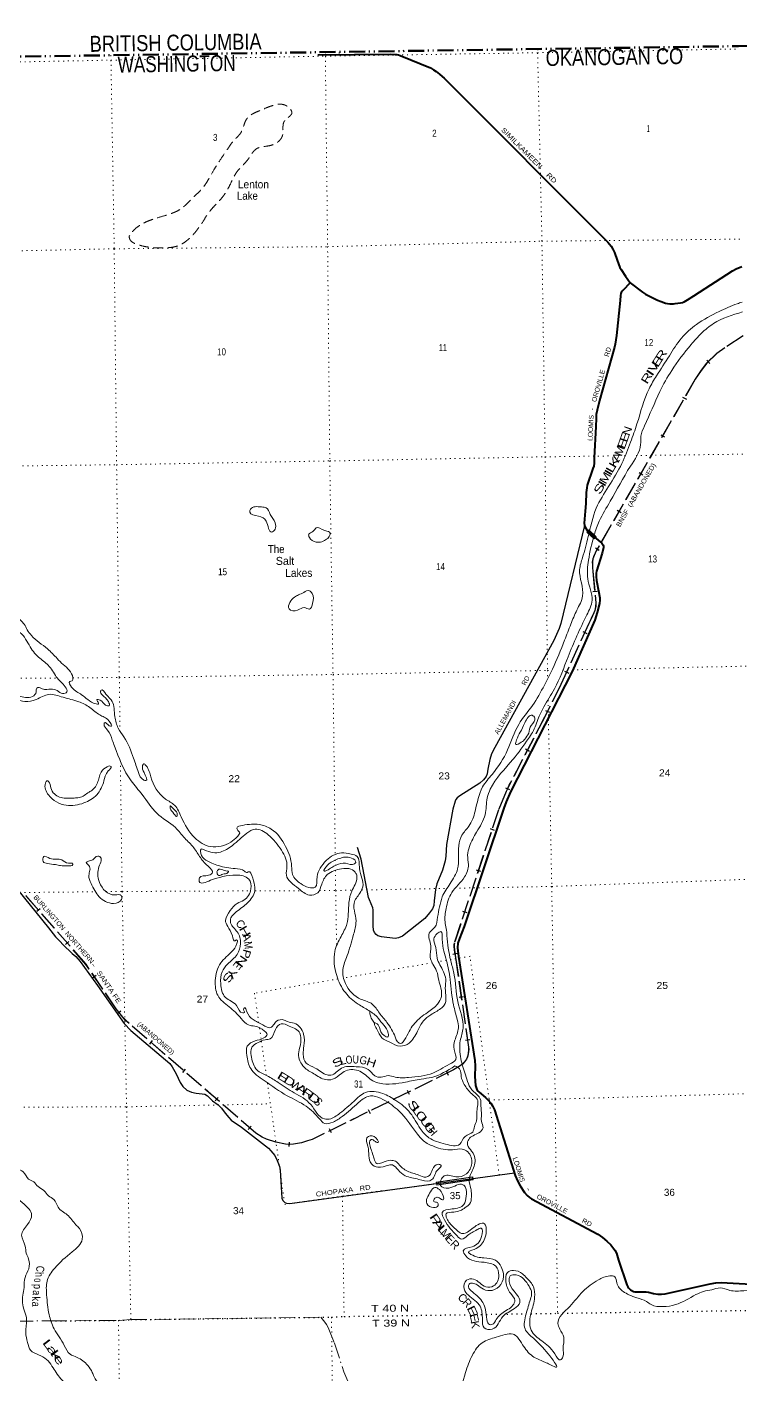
# Model space of a CAD drawing. Header units: feet. Extents: x 242557 to 489137, y 368785 to 557307.
# Drawn here: x 315734 to 333545, y 521022 to 554677 of the extents above; entities that cross this region are included whole.
import ezdxf
from ezdxf.enums import TextEntityAlignment as Align

# ---------------------------------------------------------------- set-up
doc = ezdxf.new("R2010")
doc.units = ezdxf.units.FT
doc.header["$LTSCALE"] = 80
for name, pattern in [('DASH_DOUBLE_DOT', [9.2, 5, -1.2, 0.3, -1.2, 0.3, -1.2]), ('DOT_DASHED', [7.7, 5, -1.2, 0.3, -1.2]), ('DOTTED', [1.5, 0.3, -1.2]), ('LONG_DASHED', [7.5, 6, -1.5]), ('MEDIUM_DASHED', [4.5, 3, -1.5])]:
    doc.linetypes.add(name, pattern=pattern)
for name, color, linetype, lineweight in [('10', 7, 'DASH_DOUBLE_DOT', 60), ('26', 7, 'Continuous', 40), ('27', 7, 'Continuous', 25), ('29', 7, 'Continuous', 25), ('30', 7, 'Continuous', 35), ('31', 7, 'Continuous', 13), ('34', 7, 'Continuous', 25), ('39', 7, 'Continuous', 13), ('41', 7, 'Continuous', 13), ('44', 7, 'DOT_DASHED', 13), ('6', 7, 'DOTTED', 25), ('61', 7, 'Continuous', 13), ('63', 7, 'Continuous', 25), ('7', 7, 'DOTTED', 13)]:
    doc.layers.add(name, color=color, linetype=linetype, lineweight=lineweight)
doc.layers.add('12', color=7, linetype='Continuous')

msp = doc.modelspace()

# ---------------------------------------------------------------- linework, layer by layer
at = {"layer": '10', "lineweight": 70}
for p, q in [((333505.81, 554197.9), (363828.11, 554677.3)), ((303174.91, 553756.23), (333505.81, 554197.9))]:
    msp.add_line(p, q, dxfattribs=at)
at = {"layer": '26'}
for points in [[(323003.39, 553977.43), (324823.54, 553994.22), (324929.44, 553988.98), (324975.57, 553984.79), (325016.46, 553977.43), (325059.45, 553963.8), (325809.65, 553652.48), (325886.71, 553608.16), (325958.15, 553561.39), (326041.88, 553499.05), (326109.03, 553439.99), (326155.12, 553398.33), (330243.43, 549297.87), (330322.81, 549198.72), (330370.73, 549121.59), (330406.69, 549039.26), (330472.87, 548851.98), (330545.09, 548669.97), (330574.64, 548614.72), (330681.62, 548448.29), (330798.7, 548281.99)], [(330798.7, 548281.99), (331106.39, 548049.39), (331185.71, 548001.68), (331267.49, 547959.72), (331481.38, 547852.71), (331572.6, 547813.9), (331687.17, 547777.83), (331736.16, 547767.74), (331794.88, 547761.44), (331880.85, 547761.44), (331927.63, 547764.74), (332054.9, 547782.43), (332109.42, 547795.02), (332151.23, 547812.08), (332233.14, 547855.86), (332387.8, 547956.63), (333355.73, 548585.66), (333448.33, 548633.26), (333591.68, 548692.31)], [(330798.7, 548281.99), (330617.17, 548093.66), (330579.69, 548041.55), (330567.11, 548014.27), (330556.04, 547969.55), (330549.49, 547840.08), (330456.85, 546967.53), (330428.71, 546755.33), (330411.82, 546677.84), (330037.9, 545342.75), (329978.11, 545105.44), (329954.8, 544992.81), (329948.35, 544890.76), (329946.59, 544698.67), (329901.42, 543909.62), (329899.24, 543778.98), (329890.85, 543705.54), (329871.98, 543644.7), (329725.76, 543226.04), (329714.71, 543164.2), (329705.66, 543047.87), (329694.83, 542768.74), (329678.91, 542578.49), (329650.18, 542276.88), (329657.05, 542223.15), (329675.56, 542180.16), (329722.06, 542114.04), (329780.14, 542046.05), (329820.62, 542007.03), (330090.23, 541781.13), (330112.09, 541757.34), (330124.67, 541730.06), (330130.97, 541706.98), (330131.88, 541674.51), (330101.28, 541530.58), (329962.17, 541082.76), (329951.75, 541027.27), (329947.49, 540946.37), (329959.97, 540845.42), (330018.05, 540544.93), (330035.56, 540455.39), (330039.76, 540411.32), (330039.76, 540352.57), (330031.34, 540276.21), (329973.5, 540044.99), (329915.18, 539854.2), (329352.79, 538575.33), (327815.3, 535569.53), (327701.16, 535317.37), (327646.45, 535163.02), (326651.65, 532202.59), (326534.05, 531901.87), (326498.02, 531787.57), (326490.39, 531666.79), (326511.06, 531456.79), (326919.5, 528852.13), (326927.14, 528724.7), (326922.23, 528457.77), (326941.11, 528227.53), (326954.11, 528179.65), (326974.02, 528134.54), (327002.34, 528093.62), (327025.82, 528066.88), (327184.91, 527933.46), (327253.97, 527867.01), (327318.98, 527789.38), (327360.91, 527722.24), (327410.71, 527625.01), (327931.01, 525981.94), (327986.86, 525851.66), (328055.2, 525726.77), (328165.1, 525560.01), (328228.01, 525484.47), (328288.9, 525432.57), (328337.05, 525402.64), (329992.01, 524518.33), (330113.17, 524435.36), (330218.27, 524341.29), (330318.67, 524246.51), (330414.76, 524119.4), (330461.27, 524040.89), (330512.66, 523867.94), (330715.85, 523251.89), (330739.12, 523204.74), (330759.03, 523176.41), (330781.06, 523150.19), (330812.23, 523127.78), (330880.66, 523088.29), (330913.16, 523078.85), (330948.16, 523074.93), (331198.53, 523078.14), (331257.06, 523068.36), (331382.77, 523038.04), (331492.97, 523016.95), (331538.06, 523013.8), (331582.09, 523015.9), (331671.67, 523027.59), (332801.64, 523274.57), (332944.07, 523298.12), (333075.9, 523306.39), (333976.52, 523259.98)]]:
    msp.add_lwpolyline(points, dxfattribs=at)
at = {"layer": '29'}
for points in [[(329657.75, 542221.52), (329065.27, 539769.52), (329025.75, 539647.82), (328892.99, 539348.3), (327420.8, 536678.72), (327338.32, 536517.32), (327298.2, 536373.28), (327247.84, 536131.68), (327228.38, 536017.69), (327205.47, 535953.51), (327141.34, 535866.42), (327046.73, 535786.59), (326550.04, 535469.38), (326481.71, 535421.79), (326449.76, 535376.78), (326431.32, 535334.7), (326373.11, 535134.78), (326211.3, 534256.01), (326199.87, 533960.36), (326183.96, 533847.26), (326116.13, 533608.96), (325973.25, 533269.7), (325938.53, 533126.62), (325908.81, 532840.81), (325895.37, 532728.81), (325864.08, 532645.84), (325790.02, 532540.88), (325674.13, 532406.16), (325113.92, 531958.46), (325015.86, 531917.48), (324928.33, 531905.03), (324588.15, 531944.37), (324498.23, 531972.49), (324457, 531999.99), (324411.17, 532052.98), (324388.29, 532114.58), (324379.27, 532222.49), (324383.71, 532623.39), (324369.06, 532671.62), (324288.38, 532866.7), (324264.61, 532925.92), (324084.79, 533887.64), (323991.09, 534177.64)], [(315497.29, 533129.34), (316270.74, 532167.69), (316444.72, 531945.7), (316559.7, 531828.07), (316632.59, 531752.25), (316864.97, 531530.53), (316958.58, 531450.25), (317065.57, 531329.84), (317495.58, 530731.25), (318163.74, 529782.15), (318325.15, 529606.52), (319299.02, 528777.57), (319361.05, 528699.46), (319459.78, 528520.84), (319564.96, 528301.85), (319628.84, 528204.59), (319726.47, 528116.1), (319844.14, 528062.5), (319957.77, 528038.68), (320111.62, 528024.83), (320173.96, 528012.08), (320247.65, 527970.24), (320370.11, 527850.68), (320508.35, 527750.8), (320595.39, 527668.29), (320686.46, 527543.84), (320774.04, 527432.23), (320837.78, 527366.02), (321090.22, 527189.75), (321763.49, 526662.15), (321827.92, 526595.88), (321923.82, 526478.8), (321985.88, 526355.44), (322038.34, 526210.65), (322058.9, 526113.69), (322074.37, 525835.77)], [(322074.37, 525835.77), (322097.89, 525413.07), (322122.49, 525359.79), (322175.52, 525312.02), (322216.99, 525293.89), (322298.25, 525283.65), (327910.92, 526045.39)]]:
    msp.add_lwpolyline(points, dxfattribs=at)
at = {"layer": '31'}
for p, q in [((325957.71, 525814.58), (326868.99, 525946.51)), ((326457.45, 525849.03), (326457.39, 525849.42)), ((326868.99, 525946.51), (326879.74, 525872.28))]:
    msp.add_line(p, q, dxfattribs=at)
msp.add_lwpolyline([(326879.74, 525872.28), (325968.44, 525740.36), (325957.71, 525814.58)], dxfattribs=at)
msp.add_lwpolyline([(325966.76, 525807.81), (326862.22, 525937.44), (326870.67, 525879.04), (325975.21, 525749.42)], close=True, dxfattribs=at)
at = {"layer": '34', "linetype": 'LONG_DASHED', "lineweight": 13}
msp.add_lwpolyline([(333617.87, 546961.76), (333159.83, 546663.22), (332960.84, 546518.31), (332711.21, 546277.49), (332573.01, 546099.1), (332423.67, 545875.92), (329949.98, 541586.99), (329893.91, 541469.99), (329864.93, 541387.49), (329853.79, 541309.44), (329856.5, 541237.88), (329859.83, 541174.32), (329865.62, 541076.29), (329942.42, 540291), (329937.36, 540200.1), (329915.1, 540096.47), (329830.38, 539910.22), (329767.97, 539776.43), (329065.87, 538244.54), (328664.67, 537441.8), (327772.65, 535730.37), (327699.57, 535579.9), (327511.64, 535121.44), (326406.18, 531797.09), (326400.14, 531749.06), (326400.14, 531715.61), (326406.83, 531613.04), (326436.43, 531431.79), (326762.33, 529190.33), (326765.62, 529137.16), (326753.41, 529025.32), (326731.13, 528942.82), (326707.72, 528892.64), (326685.43, 528854.74), (326663.14, 528821.29), (326607.42, 528767.77), (326555.03, 528724.3), (326387.98, 528621.92), (322857.75, 526889.27), (322741.42, 526849.01), (322594.31, 526804.42), (322395.25, 526769.52), (322300.1, 526764.28), (322193.12, 526773.2), (321950.07, 526821.98), (321716.13, 526898.07), (321609.15, 526947.13), (321453.46, 527046.31), (318286.72, 529784.46), (318201.19, 529861.5), (318129.87, 529937.32), (317965.36, 530145.33), (317209.4, 531259.33), (315641.07, 533051.69)], dxfattribs=at)
at = {"layer": '39'}
for points in [[(315334.51, 553933.2), (315291.67, 553609), (315276.56, 553001.45), (315259.38, 552800.9), (315200.92, 552367.27), (315151.83, 552079.49), (315080.21, 551846.27), (315041.46, 551513.99), (315063.99, 551457.4), (315112.14, 551532.56), (315148.03, 551633.99), (315170.37, 551615.88), (315181.78, 551360.79), (315234.29, 550976.32), (315258.52, 550190.77), (315340.02, 550071.7), (315324.97, 549848.89), (315295.34, 549711.04), (315242.65, 549336.17), (314997.87, 548954.27), (314860.79, 548868.54), (314612.79, 548721.51), (314204.64, 548650.64), (313944.73, 548857.91), (313465.34, 549274.69), (313201.7, 549421.2), (313098.49, 549434.86), (312940.27, 549529.25), (312812.65, 549571.14), (312496.44, 549713.33), (311998.82, 549739.21), (311780.98, 549626.76), (311544.79, 549147.7), (311576.02, 548971.69), (311612.33, 548593.21), (311620.26, 548226.73), (311558.5, 548044.18), (311513.07, 547831.34), (311413.79, 547470.41), (311443.01, 547292.36), (311872.65, 547114.28), (312101.05, 547137.69), (312571.55, 547275.7), (312840.37, 547305.38), (313129.56, 547304.8), (313285.17, 547325.82), (313428.71, 547334.63), (313694.59, 547147.63), (314052.61, 546736.33), (314215.88, 546445.55), (314340.66, 546166.73), (314367.89, 545982.6), (314472.61, 545671.28), (314537.76, 545584.53), (314524.43, 545422.47), (314519.21, 545256.4), (314573.9, 544843.59), (314275.94, 544578.87), (313956.25, 544214.82), (313840.23, 543963.15), (313843.48, 543722.2), (313853.87, 543270.7), (313838.68, 543076.23), (313866.35, 542807.05), (313763.98, 542654.67), (313598.57, 542572.86), (313558.63, 542473.44), (313526.15, 542100.69), (313451.26, 541715.58), (313425.68, 541575.73), (313453.2, 541334.9), (313534.48, 540861.48), (313781.46, 540415.2), (313944.12, 540241.86), (314426.05, 540120.74), (314656.76, 540089.48), (314705.22, 540103.9), (314676.66, 540152.36), (314508.63, 540187.97), (314496.27, 540232.46), (314611.52, 540235.05), (314763.15, 540243.91), (314718.32, 540310.51), (314488.95, 540477.43), (314502.7, 540556.48), (314591.68, 540556.92), (314821.32, 540337.34), (315123.59, 540152.55), (315460.38, 539939.58), (315663.53, 539758.35), (315741.11, 539614.97)], [(326101.05, 532941.68), (326303.59, 533278.83), (326491.81, 533646.27), (326512.63, 533927.84), (326598.77, 534485.12), (326771.54, 534710.75), (326929.39, 535086.14), (327114.39, 535690.49), (327353.45, 536003.52), (327738.62, 536614.93), (328018.5, 537252.15), (328359.88, 537725.65), (328658.61, 538235.39), (328856.8, 538631.24), (329164.54, 539357.69), (329318.22, 539757.36), (329470.12, 540110.46), (329613.95, 540459.46), (329537.78, 541121.23), (329611.81, 541420.79), (329683.13, 541670.53), (329754.46, 541947.04), (329954.65, 542656.17), (330263.32, 543198.36), (330592.05, 543773.04), (330811.8, 544304.67), (330971.25, 544763.09), (331272.17, 545637.33), (331460.61, 545962.25), (331779.61, 546461.97), (332082.74, 546902.88), (332457.15, 547244.93), (333021.75, 547567.68), (333471.75, 547760.26), (333597.76, 547801.03)], [(333607.43, 547557.34), (332881.73, 547265.27), (332579.61, 547024.82), (332322.2, 546740.06), (331838.12, 546093.72), (331541.5, 545565.77), (331159.6, 544709.35), (331067.88, 544453.76), (331060.86, 544243.13), (330806.79, 543701.21), (330303.64, 542825.97), (330027.1, 542328.49), (329903.45, 541987.69), (329760.17, 541351.81), (329741.19, 540889.37), (329809.33, 540614.32), (329849.08, 540353.31), (329719.49, 539988.18), (329249.59, 538938.95), (328909.86, 538141.47), (328645.2, 537692.65), (328513.11, 537420.65), (328361.55, 537053.82), (328259.02, 536897.73), (327875.31, 536380.72), (327306.79, 535634.75), (327231.06, 535415.68), (327176.57, 534996.25), (326966.43, 534563.9), (326786.27, 534200.54), (326738.83, 533985.66), (326762.25, 533754.94), (326666.78, 533440.6), (326345.2, 533050.22), (326203.63, 532654.65), (326177.01, 532322.43), (326206.18, 532154.51), (326225.29, 531974.39), (326317.46, 531349.14), (326397.93, 531035.68), (326494.56, 530327.44), (326625.34, 529665.94), (326558.19, 529349.71), (326570.58, 528902.27), (326683.86, 528499.87), (326884.39, 528080.85), (327058.25, 527895.78), (327072.05, 527724.23), (327089.4, 527493.48), (327084.12, 527339.55), (327125.42, 527171.69), (327022.89, 527051.71), (326766.91, 526884.4), (326737.25, 526752.63), (326841.21, 526591.15), (326927.28, 526368.84), (326835.84, 526056.54), (326778.11, 525876.04), (326821.67, 525661.61), (326834.64, 525497.66), (326809.33, 525305.17), (326682.56, 525181.02), (326395.97, 525066.2), (326204.07, 525024.74), (326218.8, 524911.42), (326389.78, 524693.58), (326613.07, 524530.67), (326879.27, 524675.76), (327161.89, 524776.39), (327207.37, 524582.22), (327151.81, 524371.35), (326900.23, 524135.21), (326761.07, 524059.6), (326824.01, 524011.31), (327148.04, 523921.8), (327435.48, 523868.56), (327577.89, 523701.2), (327635.42, 523523.29), (327570.02, 523261.75), (327352.38, 523110.82), (327139.87, 523142.17), (326975.51, 523250.69), (326866.1, 523292.67), (326777.24, 523267.93), (326763.41, 523203.07), (326859.12, 523073.95), (327123.39, 522805.95), (327187, 522624.02), (327222.61, 522383.23), (327287.97, 522255.98), (327388.98, 522276.74)], [(320321.17, 533358.44), (320038.19, 533330.71), (320043.82, 533415.78), (320272, 533483.74), (320370.73, 533555.1), (320283.11, 533684.26), (320065.5, 533924.15), (319900.43, 534172.39), (319676.76, 534410.22), (319440.83, 534674.32), (318975.89, 535032.44), (318611.51, 535500.41), (318334.72, 535845.3), (317919.79, 536709.9), (317866.44, 536861.51), (317747.87, 537112.01), (317660.14, 537261.42), (317674.14, 537293.89), (317785.74, 537219.52), (317842.44, 537205.63), (317783.11, 537338.98), (317551.8, 537489.7), (317306.16, 537674.77), (317026.34, 537819.17), (316635.47, 537930.62), (316283.22, 538001.77), (315962.31, 537876.66), (315681.48, 537822.61), (315438.47, 537888.23), (315083.73, 538052.51), (314620.86, 538402.54), (314493.89, 538713.75), (314511.32, 538865.71), (314549.62, 538888.17), (314588.91, 538718.27), (314650.62, 538514.06), (314985.69, 538242.36), (315149.96, 538152.06), (315531.1, 537965.63), (315868.91, 537949.09), (315967.41, 538067.02), (315977.05, 538158.19), (316041.69, 538172.69), (316116.68, 538140.66), (316234.06, 538125.05), (316414.03, 538127.97), (316691.58, 538030.12), (316731.85, 538064.75), (316688.74, 538192.1), (316493.5, 538407.8), (316289.77, 538700.4), (316056.17, 538903.76), (315814.07, 539188.07), (315559.44, 539549.27), (315173.84, 539816.66), (315102.33, 539960.08), (314900.11, 539957.05), (314685.67, 539972.18), (314329.57, 540004.84), (314038.13, 540049.96), (313853.58, 540152.31), (313725.95, 540196.23), (313681.24, 540238.53), (313591.7, 540347.43), (313437.09, 540526.88), (313374.83, 540840.43), (313271.99, 541178.08), (313247.61, 541597.12), (313295.42, 542138.02), (313416.57, 542968.84), (313491.21, 543402.54), (313466.5, 543489.49), (313500.67, 543530.16), (313526.86, 543548.51), (313589.49, 543957.86), (313773.51, 544357.68), (313992.83, 544575.44), (314288.91, 544811.8), (314372.9, 544998.51), (314305.52, 545520.61), (314186.97, 545767.06), (314153.59, 545969.39), (314083.54, 546222.15), (313665.09, 546983.47), (313348.88, 547125.67), (312954.28, 547174.33), (312709.77, 547136.67), (312512.13, 547030.39), (312229.21, 546990.51), (311636.46, 547032.11), (311372.89, 547162.42)], [(321809.55, 542500.27), (321711.65, 542661.77), (321590.19, 542685.47), (321321.5, 542631.49), (321299.65, 542554.43), (321516.52, 542458.31), (321711.31, 542331.71), (321848.21, 542057), (321930.77, 542126.26), (321929.94, 542288.25), (321809.55, 542500.27)], [(323099.25, 541812.13), (323300.62, 541981.2), (323308.46, 542029.83), (323176.68, 542093.98), (322955.88, 542165.78), (322877.5, 542070.22), (322772.67, 542004.9), (322787.24, 541923.97), (322959.72, 541809.41), (323099.25, 541812.13)], [(322647.43, 540547.8), (322513.46, 540486.94), (322418.69, 540431.8), (322298.02, 540299.58), (322280.64, 540139.52), (322495.17, 540106.17), (322658.65, 540171.78), (322788.27, 540133.95), (322868.43, 540276.09), (322857.06, 540525.1), (322787.96, 540591.58), (322647.43, 540547.8)], [(315741.11, 539614.97), (315849.04, 539469.71), (316247.09, 539139.6), (316488.98, 538897.81), (316639.39, 538748.71), (316877.7, 538415.78), (316859.87, 538342.8), (316801.32, 538322.26), (316850.57, 538182.78), (317100.28, 537993.68), (317254.59, 537872.95), (317465.47, 537762.63), (317522.12, 537758.86), (317497.51, 537825.56), (317481.1, 537870.03), (317560.02, 537860.3), (317696.16, 537733.4), (317789.26, 537719.69), (317768.52, 537820.83), (317611.95, 537988.13), (317571.04, 538079.04), (317587.08, 538107.47), (317706.89, 538010.87), (317863.54, 537827.38), (317930.2, 537445), (318014.59, 537155.86), (318153.19, 536941.9), (318398.59, 536408.54), (318517.69, 536054.77), (318652.13, 535863.08), (318706.82, 535847.15), (318659.29, 536047.38), (318624.01, 536223.37), (318648.05, 536268.04), (318704.88, 536227.82), (318827.69, 535938.87), (319192.49, 535387.88), (319421.81, 535231.07), (319589.12, 534940.32), (319931.56, 534413.51), (320316.89, 534198.76), (320825.94, 534310.64), (320999.09, 534461.34), (321045.11, 534558.77), (321002.43, 534601.08), (320979.86, 534663.74), (321117.05, 534729.22), (321535.54, 534753.57), (321837.47, 534635.6), (322195.59, 534204.05), (322345.73, 533712.74), (322369.04, 533502.26), (322572.44, 533274.46), (322771.11, 533178.25), (322932.85, 533187.15), (322980.07, 533446.58), (323057.84, 533661.61), (323214.58, 533858.8), (323589.79, 534042.91), (323828.57, 534013.72), (323980.54, 533955.75), (324040.72, 533654.34), (324121.92, 533197.11), (324045.9, 533034.74), (323903.58, 532786.99), (323927.14, 532529.94), (323952.66, 532283.03), (323881.45, 531970.84), (323734.32, 531476.02), (323624.88, 531125.17), (323687.31, 530779.22), (324083.68, 530382.28), (324359.32, 530264.18), (324536.4, 530040.29), (324725.66, 529808.36), (324929.74, 529444.89), (324972.7, 529347.91), (325055.94, 529283.53), (325194.79, 529419.89), (325419.41, 529789.54), (325737.58, 530054.36), (325991.32, 530266.21), (326085.39, 530457.02), (326020.63, 530863.71), (325966.9, 531090.24), (325807.38, 531439.75), (325824.16, 531717.25), (325780.08, 532034.95), (325918.86, 532183.46), (325992.39, 532436.94), (326101.05, 532941.68)], [(328266.32, 537036.71), (328332.08, 537227.38), (328420.1, 537416.14), (328353.04, 537480.6), (328171.97, 537295.44), (328055.9, 537055.92), (327959.81, 536863.07), (327946.21, 536753.66), (328081.44, 536806.98), (328172.05, 536884.38), (328266.32, 537036.71)], [(317784.79, 536215.15), (317619.49, 536111.06), (317517.64, 535857.44), (317375.27, 535619.81), (317284.58, 535558.61), (317038.54, 535423.75), (316917.26, 535413.02), (316698.87, 535407.88), (316421.28, 535513.83), (316329.49, 535667.26), (316274.06, 535828.98), (316241.62, 535845.02), (316199.44, 535790.14), (316273.77, 535488.79), (316715.95, 535231.8), (317156.51, 535290.69), (317477.03, 535492.75), (317655.25, 535839.9), (317765.21, 536089.51), (317833.42, 536197.17), (317784.79, 536215.15)], [(319481.83, 534962.06), (319489.75, 534994.5), (319387.83, 535153.96), (319308.66, 535212.29), (319312.97, 535159.66), (319406.71, 535020.41), (319479.85, 534953.95), (319481.83, 534962.06)], [(324273.17, 530103.78), (324003.38, 530266.46), (323686.45, 530550.4), (323469.88, 530982.65), (323424.36, 531581.81), (323578.18, 531955.16), (323724.23, 532265.69), (323759.36, 532514.94), (323845.43, 533086.39), (323975.12, 533431.27), (323952.37, 533530.38), (323826.47, 533633.03), (323591.82, 533644.01), (323236.64, 533498.47), (323096.28, 533260.86), (322996.26, 533045.72), (322792.29, 532990.04), (322512.39, 533152.66), (322213.39, 533489.34), (322228.49, 533702.03), (322195.08, 533908.41), (322088.89, 534110.37), (321761.34, 534493.48), (321437.05, 534635.64), (321225.24, 534531.31), (320866.81, 534227.82), (320566.33, 534062.31), (320163.6, 534119.03), (320084.64, 534136.86), (320068.74, 534082.11), (320355.38, 533787.89), (320519.52, 533723.91), (320936.5, 533649.04), (321169.39, 533585.4), (321230.22, 533553.3), (321260.46, 533571.68), (321374.52, 533412.27), (321400.85, 533007.42), (321177.76, 532734.97), (320891.77, 532504.73), (320827.5, 532417.34), (320822.07, 532291.77), (320984.98, 532069.84), (321069.39, 531776.64), (320985.83, 531506.91), (320744.4, 531262.72), (320611.88, 531073.75), (320572.98, 530771.84), (320692, 530432.24), (320968.08, 530227.07), (321128.76, 530047.65), (321165.12, 530055.93), (321144.54, 530124.68), (321168.57, 530171.37), (321221.59, 530086.59), (321382.41, 529878.82), (321625.76, 529746.39), (321826.3, 529680.56), (321886.69, 529735.53), (321967.08, 529835.15), (322159.04, 529866.48), (322240.14, 529826.39), (322408.18, 529788.75), (322644.18, 529512.51), (322651.74, 529218.93), (322632.58, 529010.27), (322708.52, 528791.95), (322933.63, 528667.53), (323233.81, 528494.87), (323326.86, 528489.26), (323586.86, 528662.67), (323960.79, 528700.98), (324254.37, 528633.59), (324421, 528476.48), (324580.97, 528436.77), (324756.7, 528478.14), (324930.8, 528442.56), (325266.56, 528432.08), (325872.71, 528538.36), (326288.15, 528765.19), (326443.27, 528883.41), (326401.54, 529134.29), (326422.63, 529361.19), (326510.04, 529671.44), (326482.71, 529875.82), (326387.8, 530243.88), (326303.66, 530881.32), (326212.3, 531348.62), (326108.45, 531886.73), (326071.09, 532074.87), (325976.27, 532029.85)], [(316450.48, 533750.26), (316244.07, 533777.59), (316138.65, 533827.68), (316154.19, 533953.31), (316304.08, 533905.45), (316605.6, 533868.48), (316769.83, 533784.25), (316879.14, 533764.54), (316877.18, 533752.38), (316758.04, 533717.37), (316573.97, 533724.55), (316450.48, 533750.26)], [(317529.69, 533693.39), (317551.63, 533950.13), (317501, 533964.05), (317378.11, 533870.29), (317269.09, 533835.33), (317216.67, 533802.67), (317277.72, 533728.05), (317281.02, 533476.98), (317336.63, 533278.81), (317538.54, 532945.7), (317897.34, 532779.42), (318093.6, 532879.5), (318089.15, 532979.84), (317932.66, 532992.21), (317695.58, 533084.18), (317546.84, 533302.13), (317505.29, 533518.59), (317529.69, 533693.39)], [(323147.07, 533613.45), (323275.71, 533767.98), (323537.92, 533902.93), (323837.18, 533912.52), (323946.93, 533805.74), (323912.74, 533767.1), (323694.26, 533782.21), (323457.87, 533738.52), (323219.92, 533603.69), (323157.29, 533591.23), (323147.07, 533613.45)], [(328200.69, 522525.79), (328310.05, 522890.82), (328339.58, 523048.91), (328276.05, 523214.63), (327955.08, 523498.55), (327807.57, 523473.52), (327777.96, 523331.63), (327900.5, 523095.32), (328043.54, 522806.47), (327912.84, 522658), (327616.59, 522456.06), (327357.31, 522142.93), (327152.87, 522178.37), (327109.33, 522388.74), (327051.05, 522714.46), (326922.88, 522863.67), (326654.48, 523149.88), (326716.08, 523364.83), (326887.82, 523394.03), (327194.18, 523201.16), (327388.2, 523224.4), (327520.32, 523490.32), (327442.33, 523714.7), (327150.61, 523814.49), (326692.76, 523972.19), (326633.44, 524103.51), (326851.34, 524203.82), (327088.67, 524460.14), (327077.5, 524668.65), (326978.6, 524629.68), (326738.7, 524482.7), (326597.59, 524392.9), (326477.86, 524473.3), (326162.35, 524876.72), (326104.81, 525056.65), (326353.09, 525146.98), (326647.8, 525255.76), (326703.34, 525468.66), (326690.13, 525679.18), (326625.05, 525751.76), (326269.55, 525666.97), (326064.95, 525734.8), (326154.76, 525970.14), (326446.08, 525949.31), (326708.59, 526025.54), (326842.77, 526283.37), (326746.25, 526572.45), (326608.38, 526642.64), (326363.76, 526627.25), (325904.29, 526705.96), (325640.66, 526848.42), (325486.1, 527017.75), (325097.27, 527522.05), (324745.94, 527811.89), (324253.76, 527959.29), (324017.94, 527804.22), (323611.19, 527459.99), (323379.36, 527315.07), (323171.22, 527283.66), (323041.22, 527396.41), (322703.89, 527714.67), (322237.43, 527975.59), (321657.11, 528355.42), (321321.9, 528655.47), (321225.18, 528983.02), (321238.17, 529211.9), (321431.63, 529346.51), (321649.67, 529418.47), (321732.12, 529510), (321669.02, 529590.68), (321425.71, 529715.02), (321269.85, 529742.59), (321084.98, 529907.72), (320782.19, 530195.78), (320499.62, 530483.94), (320439.09, 530852.17), (320574.37, 531292.25), (320854.02, 531577.13), (320980.39, 531780.25), (320977.95, 531863.26), (320949.64, 531863.12), (320931.53, 531844.81), (320864.14, 531972.04), (320694.3, 532364.03), (320808.37, 532599.49), (320987.43, 532780.6), (321148.8, 532862.4), (321329.39, 533140.71), (321273.53, 533387.47), (320959.56, 533489.18), (320321.17, 533358.44)], [(320732.55, 533589.3), (320663.73, 533601.11), (320526.04, 533634.85), (320493.83, 533606.34), (320488.19, 533521.26), (320524.81, 533478.92), (320627.78, 533511.83), (320754.98, 533552.96), (320768.96, 533587.46), (320732.55, 533589.3)], [(325976.27, 532029.85), (325898.09, 531893.79), (325945.72, 531675.33), (325979.39, 531416.31), (326138.87, 531074.89), (326194.43, 530886.85), (326183.44, 530662.03), (326157.3, 530236.66), (326068.75, 530151.18), (325824.82, 530000.12), (325637.53, 529845.3), (325489.17, 529591.44), (325278.36, 529290.71), (325060.34, 529214.7), (324794.93, 529310.58), (324596.16, 529425.01), (324477.84, 529624.89), (324418.58, 529746.09), (324420.37, 529792.67), (324450.71, 529790.8), (324536.21, 529679.85), (324652.5, 529479.96), (324747.73, 529443.99), (324759.39, 529537.19), (324647.16, 529735.08), (324504.67, 529916.61), (324398.99, 530019.36), (324273.17, 530103.78)], [(324297.51, 530089.73), (324304.05, 529996.61), (324349.08, 529891.54), (324418.61, 529789.67)], [(326421.07, 528720.53), (325846.95, 528434.96), (325580.22, 528391.12), (325188.28, 528316.27), (324539.25, 528288.75), (324369.06, 528350.67), (324088.89, 528565.95), (323740.8, 528614.84), (323587.53, 528531.06), (323369.86, 528386.21), (323198.01, 528377.25), (322895.92, 528525.59), (322654.44, 528688.41), (322519.25, 529025.9), (322556.73, 529210.36), (322578, 529402.83), (322548.97, 529542.41), (322287.21, 529717.27), (322082.67, 529772.96), (321939.83, 529626.45), (321809.56, 529394.96), (321684.29, 529372.07), (321506.68, 529302.34), (321353.57, 529188.18), (321331.63, 529127.32), (321342.72, 528935.01), (321477.8, 528619.79), (321733.36, 528473.24), (322009.25, 528304.52), (322410.98, 528047.33), (322823.01, 527753.74), (323166.6, 527397.03), (323285.93, 527393.58), (323552.14, 527538.67), (323896.45, 527833.99), (324192.6, 528056.18), (324621.46, 528029.96), (324945.9, 527859.46), (325309.51, 527543.35), (325556.17, 527157.82), (325775.76, 526926.04), (326191.14, 526768.14), (326543.06, 526761.79), (326679.57, 526958.88), (326867.08, 527069.16), (326908.85, 527207.06), (326962.73, 527349.08), (326971.63, 527586.04), (326980.21, 527887.79), (326842.05, 528025.11), (326656.77, 528258.77), (326580.95, 528454.81), (326547.67, 528634.86), (326480.96, 528691.83), (326420.2, 528720.95)], [(324939.9, 526337.24), (324817.44, 526362.5), (324597.32, 526300.66), (324474.04, 526283.84), (324406.7, 526402.98), (324306.02, 526714.32), (324299.27, 526847.93), (324335.5, 526882.53), (324438.91, 526828.37), (324509.79, 526810.5), (324489.24, 526873.17), (324306.71, 526975.54), (324226.08, 526924.51), (324249.4, 526714.04), (324336.56, 526277.09), (324500.83, 526186.78), (324771.53, 526242.8), (324860.5, 526245.27), (325004.72, 526120.44), (325181.39, 525977.55), (325525.65, 525886.11), (325794.8, 525851), (325891.49, 525926.4), (325949.41, 526068.43), (326019.79, 526147.76), (326075.97, 526235.11), (326005.04, 526263.1), (325866.16, 526134.84), (325788.04, 525986.64), (325697.26, 525943.66), (325521.07, 525991.38), (325237.43, 526093.24), (325014.07, 526270.33), (324940.93, 526336.79), (324939.9, 526337.24)], [(317659.39, 518451.57), (317591.98, 518481.94), (317492.36, 518586.74), (317379, 519005.33), (317287.73, 519454.41), (317171.07, 519727.2), (317032.41, 519951.28), (316968.08, 520272.92), (316871.38, 520596.43), (316578.6, 520904.78), (316358.57, 521221.6), (316224.27, 521384.96), (316025.49, 521501.41), (315826.73, 521613.82), (315750.9, 521809.86), (315703.12, 522058.69), (315725.74, 522382.79), (315622.48, 522803.46), (315660.99, 523184.34), (315686, 523435.55), (315779.93, 523654.71), (315774.67, 523893.63), (315717.3, 524039.14), (315692.13, 524217.2), (315601.76, 524490.12), (315748.02, 524758.14), (315849.92, 525001.63), (315662.53, 525263.94), (315365.42, 525626.95), (315352.69, 525744.33), (315426.1, 526022.11), (315502.45, 526119.69), (315640.22, 526071.78), (315776.63, 525892.24), (315904.39, 525822), (316010.13, 525707.1), (316154.22, 525608.6), (316274.2, 525477.57), (316402.09, 525383.04), (316512.26, 525193.24), (316613.91, 525088.45), (316741.77, 524999.99), (316957.41, 524749.97), (317044.83, 524659.28), (317116.97, 524392.35), (316865.79, 524077.24), (316427.01, 523668.05), (316236.55, 523341.09), (316226.16, 522998.83), (316287.3, 522509.1), (316410.44, 522155.35), (316665.35, 521739.48), (316810.05, 521519.49), (316986.4, 521439.37), (317252.35, 521238.2), (317366.49, 521064.62), (317409.51, 520955.49), (317678.38, 520578.16), (317750.14, 519989.27), (317959.41, 519401.05), (318071.7, 519193.04), (318180.65, 518845.3), (318046.65, 518551.02), (317844.95, 518446.75), (317772.03, 518470.68), (317659.37, 518451.67)], [(326143.43, 525415.25), (326035.15, 525631.38), (325923.65, 525683.47), (325817.01, 525577.65), (325721.45, 525281.53), (325889.82, 525179.1), (326006.82, 525236.38), (325986.25, 525305.13), (325897.14, 525331.01), (325920.99, 525412.12), (325983.54, 525440.78), (326084.93, 525386.61), (326133.51, 525376.73), (326143.43, 525415.25)], [(327388.98, 522276.74), (327593.92, 522538.97), (327871.96, 522742.84), (327919.89, 522862.55), (327809.78, 523040.2), (327699.13, 523323.14), (327736.35, 523560.24), (327883.73, 523609.57), (328108.61, 523529.69), (328222.45, 523414.84), (328383.28, 523205.04), (328414.94, 522943.98), (328325.93, 522552.73)], [(333977.34, 523125.58), (333643.84, 523103.62), (333289.89, 523111.98), (333044.88, 523173.54), (332842.88, 523127.99), (332634.79, 523086.45), (332443.08, 523006.53), (331934.73, 522756.96), (331619.5, 522706.8), (331321.96, 522757.97), (331206.29, 522836.36), (330969.23, 522924.28), (330770.64, 523004.29), (330626.65, 523082.55), (330465.78, 523300.44), (330414.44, 523454.08), (330290.97, 523475.74), (330006.33, 523375.1), (329619.53, 523083.62), (329291.78, 522713.45), (328996.68, 522284.73), (329039.85, 522147.25), (329142, 521945.26), (329125.26, 521657.64), (329122.25, 521455.13), (329061.98, 521375.86), (328917.63, 521527.01), (328590.37, 521853.42), (328330.17, 522117.39), (328292.58, 522350.07), (328325.93, 522552.73)], [(328200.69, 522525.79), (328174.27, 522153.07), (328383.78, 521915.17), (328792.48, 521479.82), (328910.62, 521314.36), (328961.8, 521193.12), (328899, 521213.06), (328643.59, 521331.26), (328363.81, 521469.59), (328113.6, 521755.88), (327987.28, 521939.52), (327875.64, 522021.99), (327681.57, 522006.85), (327451.36, 521940.91), (327106.25, 521803.52), (326859.09, 521492.48), (326689.4, 521058.31), (326533.29, 520340.71), (326518.46, 520075.37), (326523.35, 519512.46), (326525.03, 519182.41), (326609.11, 518954.01), (326738.77, 518511.2), (326838.49, 518388.17), (327185.08, 518238.03), (327872.07, 517957.95), (328038.2, 517898.03), (328232.23, 517921.27), (328463.03, 517869.77), (328833.2, 517853.38), (329051.73, 517830.17), (329349.02, 517827.6), (329644.19, 517845.26), (329823.95, 517890.7), (330102.77, 517940.69), (330379.69, 517968.39), (330510.2, 518153.3), (330869.18, 518347.46), (331220.6, 518438.3), (331424.79, 518451.46), (331556.57, 518385.3), (331778.8, 518430.95), (331995.17, 518434.05), (332076.1, 518426.35), (332281.08, 518283.6), (332517.87, 518248.33), (332641.47, 518202.37), (332784, 518012.74), (333023.55, 517831.68), (333156.74, 517490.13), (333206.05, 517338.51), (333319.37, 516928.01), (333478.93, 516570.39), (333662.38, 515890.93), (333745.84, 515784.03), (333856.65, 515468.69), (333868.56, 515114.39), (333776.89, 514848.66), (333794.4, 514587.54), (333850.04, 514383.3), (333837.07, 514150.37), (333994.35, 513843.36), (334061.88, 513687.78), (334125.21, 513638.55)]]:
    msp.add_spline(points, degree=3, dxfattribs=at)
at = {"layer": '39', "linetype": 'MEDIUM_DASHED'}
msp.add_spline([(318285.7, 549440.39), (318361.98, 549552.14), (318698.44, 549800.85), (319215.27, 549975.54), (319588.56, 550139.39), (319838.16, 550369.45), (320115.83, 550646.22), (320402.68, 551105.28), (320749.84, 551635.51), (320888.41, 551826.54), (321089.47, 552056.35), (321209.27, 552358.66), (321624.54, 552617.89), (322259.25, 552677.74), (322350.99, 552532.4), (322170, 552333.06), (322119.24, 551974.4), (321881.82, 551736.3), (321459.71, 551628.91), (321260.78, 551376.83), (320967.23, 551041.26), (320798.99, 550720.48), (320566.22, 550362.94), (320353.02, 550135.09), (320081.99, 549744.96), (319453.84, 549193.08), (319134.65, 549157.37), (318515.27, 549234.99), (318300.17, 549379.72), (318285.7, 549440.39)], degree=3, dxfattribs=at)
at = {"layer": '44'}
for points in [[(311702.41, 522300.42), (312706.82, 522305.01), (313022.21, 522324.81), (316330.63, 522350.63)], [(316330.63, 522350.63), (318021.16, 522363.82), (318328.47, 522381.55), (323078.43, 522439.69)], [(323078.43, 522439.69), (323177.26, 522318.28), (323218.69, 522256.64), (323259.84, 522181.57), (323415.34, 521795.45), (323646.77, 521080.7), (323747.7, 520847.35)]]:
    msp.add_lwpolyline(points, dxfattribs=at)
at = {"layer": '6'}
for p, q in [((327074.39, 522511.44), (327091.09, 522511.69)), ((327204.83, 522513.38), (327572.56, 522518.84)), ((327719.7, 522521.02), (328198.84, 522528.13))]:
    msp.add_line(p, q, dxfattribs=at)
for points in [[(316330.63, 522350.63), (318021.17, 522363.82), (318328.47, 522381.55), (323341.48, 522442.91), (323654.85, 522460.67), (326702.21, 522505.92)], [(328323.7, 522529.99), (328985.27, 522539.81), (333986.25, 522616.93)]]:
    msp.add_lwpolyline(points, dxfattribs=at)
at = {"layer": '61'}
for p, q in [((329768.94, 542111.4), (329953.35, 541942.6)), ((329953.35, 541942.6), (329902.71, 541887.28))]:
    msp.add_line(p, q, dxfattribs=at)
msp.add_lwpolyline([(329902.71, 541887.28), (329718.3, 542056.07), (329768.94, 542111.4)], dxfattribs=at)
msp.add_lwpolyline([(329729.61, 542056.56), (329769.44, 542100.08), (329942.03, 541942.1), (329902.2, 541898.59)], close=True, dxfattribs=at)
at = {"layer": '63'}
for p, q in [((332712.72, 546349.12), (332789.52, 546269.51)), ((332108.72, 545430.93), (332204.54, 545375.67)), ((331565.22, 544488.59), (331661.03, 544433.33)), ((331021.71, 543546.26), (331117.53, 543490.99)), ((330478.21, 542603.92), (330574.02, 542548.66)), ((329934.71, 541661.58), (330030.52, 541606.32)), ((329864.16, 540572.38), (329974.25, 540583.15)), ((329617.53, 539569.39), (329718.08, 539523.3)), ((329164.28, 538580.47), (329264.83, 538534.38)), ((328689.22, 537603.88), (328788.16, 537554.43)), ((328189.17, 536638.77), (328287.26, 536587.65)), ((327688, 535671.68), (327787.5, 535623.35)), ((327301.26, 534648.82), (327406.22, 534613.92)), ((326958, 533616.56), (327062.96, 533581.66)), ((316062.11, 532647.2), (315978.87, 532574.36)), ((326614.73, 532584.3), (326719.69, 532549.4)), ((316778.46, 531828.52), (316695.22, 531755.68)), ((326371.56, 531515.69), (326480.72, 531533.51)), ((317462.15, 530976.8), (317370.63, 530914.69)), ((326529.56, 530440.29), (326639.02, 530456.2)), ((318077.71, 530084.68), (317990.96, 530016.06)), ((318864.92, 529351.27), (318792.57, 529267.6)), ((326686.08, 529363.77), (326795.54, 529379.68)), ((319687.81, 528639.76), (319615.46, 528556.09)), ((326210.24, 528590.94), (326258.98, 528491.65)), ((325233.68, 528111.64), (325282.42, 528012.35)), ((320510.69, 527928.24), (320438.35, 527844.57)), ((324257.12, 527632.34), (324305.86, 527533.05)), ((321333.58, 527216.73), (321261.23, 527133.06)), ((323280.57, 527153.04), (323329.3, 527053.75)), ((322286.51, 526816.09), (322277.32, 526705.86))]:
    msp.add_line(p, q, dxfattribs=at)
at = {"layer": '63', "linetype": 'LONG_DASHED'}
msp.add_lwpolyline([(333620.11, 546958.33), (333162.16, 546659.84), (332963.48, 546515.16), (332714.27, 546274.74), (332576.34, 546096.7), (332427.15, 545873.75), (329953.61, 541585.08), (329897.7, 541468.42), (329868.93, 541386.51), (329857.9, 541309.23), (329860.6, 541238.06), (329863.92, 541174.55), (329869.71, 541076.61), (329946.53, 540291.09), (329941.44, 540199.55), (329919.02, 540095.18), (329834.1, 539908.5), (329771.69, 539774.71), (329069.57, 538242.77), (328668.32, 537439.94), (327776.31, 535728.53), (327703.31, 535578.23), (327515.49, 535120.01), (326410.2, 531796.18), (326404.24, 531748.8), (326404.24, 531715.74), (326410.91, 531613.5), (326440.48, 531432.42), (326766.41, 529190.75), (326769.73, 529137.06), (326757.45, 529024.56), (326735, 528941.41), (326711.35, 528890.73), (326688.91, 528852.56), (326666.3, 528818.64), (326610.15, 528764.71), (326557.42, 528720.96), (326389.96, 528618.32), (322859.33, 526885.48), (322742.69, 526845.11), (322595.26, 526800.42), (322395.72, 526765.44), (322300.04, 526760.17), (322192.54, 526769.13), (321949.03, 526818.01), (321714.64, 526894.24), (321607.18, 526943.52), (321451, 527043.01), (318284.01, 529781.39), (318198.32, 529858.57), (318126.76, 529934.64), (317962.05, 530142.9), (317206.15, 531256.82), (315637.98, 533048.99)], dxfattribs=at)
at = {"layer": '7'}
for p, q in [((323532.44, 554038.74), (323535.07, 553919.29)), ((330650.84, 543964.41), (330684.29, 543964.86)), ((330949.54, 543968.46), (333662.61, 544005.2)), ((329114.66, 538610.77), (333742.76, 538708.23)), ((314743.27, 538397.21), (316489.6, 538411.18)), ((323435.59, 533866.76), (323437.27, 533729.58)), ((324098.88, 533114.96), (326221.55, 533154.97)), ((321431.95, 533093.39), (322573.14, 533098.63)), ((326800.24, 531458.86), (326316.9, 531376.09)), ((325858.2, 531297.54), (323633.02, 530916.5)), ((326209.25, 531357.66), (326017.83, 531324.88)), ((321543.15, 529663.61), (321582.8, 529388)), ((321590.52, 529334.32), (321712.98, 528483.13)), ((323615.22, 525467.51), (323654.85, 522460.67)), ((328957.59, 525111.65), (328985.27, 522539.81)), ((318021.17, 522363.82), (318052.27, 519232.96))]:
    msp.add_line(p, q, dxfattribs=at)
for points in [[(315317.73, 553798.65), (317832.5, 553848.42), (323187.09, 553947.93), (328489.17, 554033.01), (333509.43, 554127.66)], [(317830.22, 553969.64), (317832.5, 553848.42), (317913.13, 549134.8), (317972.96, 543740.7), (318040.49, 538423.59), (318057.86, 537091.48)], [(323189.63, 554047.68), (323187.09, 553947.93), (323243.69, 549187.62), (323297.25, 543833.99), (323379.02, 538498.72), (323433.93, 534002.79)], [(328491.11, 554124.88), (328489.17, 554033.01), (328595.98, 549341.79), (328676.08, 543937.67), (328735.61, 538602.29), (328739.76, 538391.5)], [(315125.56, 549075.75), (317913.13, 549134.8), (323243.69, 549187.62), (328596.07, 549323.56), (333581.33, 549376.71)], [(314185.81, 543691.91), (317972.96, 543740.7), (323297.25, 543833.99), (328676.08, 543937.67), (330303.19, 543959.71)], [(316881.9, 538414.32), (318040.49, 538423.59), (323379.02, 538498.72), (328735.61, 538602.29), (328842.71, 538604.69)], [(328750.31, 537856.42), (328841.97, 533204.37), (328927.68, 527891.4), (328955.17, 525336.76)], [(318067.68, 536337.69), (318110.18, 533078.14), (318222.52, 527698.47), (318328.47, 522381.55)], [(323438.74, 533609.25), (323444.93, 533102.63), (323468.87, 531695.58)], [(323039.01, 533100.77), (323444.93, 533102.63), (323851.35, 533110.29)], [(326417.62, 533158.67), (328841.97, 533204.37), (333823.32, 533384.58)], [(303478.2, 532913.86), (307445.03, 532970.46), (312791.78, 533021.33), (317433.85, 533070.92)], [(317708.04, 533073.84), (318110.18, 533078.14), (321309.36, 533092.83)], [(321740.55, 528291.48), (322176.42, 525261.89), (323621.34, 525468.33), (327528.51, 525991.99), (326800.24, 531458.86)], [(323497.89, 530893.36), (321417.48, 530537.1), (321524.47, 529793.46)], [(303551.93, 527553.57), (307551.02, 527645.44), (312895.83, 527680.1), (318222.52, 527698.47), (321815.18, 527771.58)], [(327273.55, 527872.96), (328927.68, 527891.4), (333904.32, 528031.64)], [(323341.48, 522442.91), (323399.43, 517417.34), (323473.01, 512104.31), (323559.72, 507903.86)]]:
    msp.add_lwpolyline(points, dxfattribs=at)

# ---------------------------------------------------------------- texts
at = {"layer": '10'}
for s, rotation, width, p in [('BRITISH COLUMBIA', 0.834, 0.85, (317302.94, 554053.84)), ('WASHINGTON', 0.825, 0.8, (318001.24, 553535.21))]:
    msp.add_text(s, height=400, rotation=rotation, dxfattribs=dict(at, width=width)).set_placement(p)
at = {"layer": '12', "width": 0.85}
msp.add_text('OKANOGAN CO', height=400, rotation=0.852, dxfattribs=at).set_placement((328692.19, 553701.13))
at = {"layer": '27'}
for s, rotation, width, p in [('SIMILKAMEEN    RD', 314.915, 1.25, (327568.47, 552092.57)), ('RD', 74.354, 0.95, (330264.97, 546427.36)), ('LOOMIS', 86.724, 0.95, (329855.64, 544334.79)), ('-', 303.386, 1.7, (328191.69, 525646.87)), ('OROVILLE', 331.883, 1.05, (328452.97, 525420.07)), ('RD', 331.883, 1.1, (329581.97, 524816.8))]:
    msp.add_text(s, height=120, rotation=rotation, dxfattribs=dict(at, width=width)).set_placement(p)
for s, rotation, p in [('OROVILLE', 74.354, (329952.21, 545297.33)), ('-', 78.307, (329904.1, 545093.25)), ('LOOMIS', 287.571, (327865.4, 526420.39))]:
    msp.add_text(s, height=120, rotation=rotation, dxfattribs=at).set_placement(p)
at = {"layer": '30'}
msp.add_text('ALLEMANDI          RD', height=120, rotation=61.125, dxfattribs=at).set_placement((327904.2, 537705.83), align=Align.CENTER)
at = {"layer": '30', "width": 1.2}
msp.add_text('CHOPAKA   RD', height=120, rotation=7.628, dxfattribs=at).set_placement((323640.78, 525544.11), align=Align.CENTER)
at = {"layer": '41'}
for s, width, p in [('Lenton', 0.95, (321001.91, 550645.1)), ('Lake', 0.9, (320979.62, 550359.69)), ('The', 0.9, (321753.07, 541531.59)), ('Lakes', 0.95, (322185.48, 540938.44))]:
    msp.add_text(s, height=200, dxfattribs=dict(at, width=width)).set_placement(p)
for s, rotation, width, p in [('R', 57.275, 1.5, (331659.77, 546424.21)), ('V', 57.62, 1.5, (331476.84, 546135.62)), ('E', 57.62, 1.7, (331564.92, 546275.18)), ('R', 58.996, 1.45, (331296.22, 545855.07)), ('I', 56.689, 1.85, (331383.88, 545984.67)), ('E', 70.79, 1.35, (330758.56, 544397.14)), ('N', 70.852, 1.15, (330820.09, 544553.86)), ('M', 69.152, 1.1, (330628.65, 544053.36)), ('E', 70.611, 1.35, (330699.93, 544232.7)), ('K', 60.284, 1.5, (330491.64, 543752.39)), ('A', 62.976, 1.35, (330557.44, 543886.98)), ('M', 60.175, 1.3, (330261.95, 543362.3)), ('I', 60.175, 1.7, (330342.85, 543497.84)), ('L', 60.284, 1.55, (330406.1, 543612.02)), ('S', 60.022, 1.55, (330111.12, 543094.63)), ('I', 60.022, 1.7, (330186.67, 543221.58)), ('H', 300.026, 1.5, (321093.31, 532027.45)), ('A', 284.694, 1.1, (321128.5, 531913.29)), ('M', 276.15, 0.85, (321163.46, 531725.66)), ('N', 235.285, 1.5, (321010.2, 531389.27)), ('P', 254.494, 1.25, (321117.91, 531546.28)), ('Y', 237.262, 1.4, (320769.01, 531076.93)), ('S', 242.298, 1.45, (320665.55, 530970.77)), ('S', 29.544, 1.5, (323539.77, 528728.17)), ('L', 13.592, 1.1, (323644.49, 528757.77)), ('O', 6.456, 0.8, (323789.62, 528776.23)), ('U', 359.249, 0.8, (323945.39, 528780.98)), ('G', 348.725, 0.9, (324117.29, 528763.06)), ('H', 341.043, 1.25, (324304.63, 528711.36)), ('E', 328.431, 1.65, (322084.4, 528352.24)), ('D', 327.633, 1.5, (322240.06, 528253.99)), ('W', 327.112, 1.2, (322412.01, 528141.93)), ('A', 325.341, 1.6, (322539.91, 528055.49)), ('R', 325.341, 1.55, (322698.07, 527944.93)), ('D', 323.714, 1.6, (322855.31, 527829.56)), ('S', 304.267, 1.65, (325304.92, 527663.96)), ('L', 304.313, 1.7, (325401.31, 527545.03)), ('O', 304.718, 1.35, (325505.73, 527404.21)), ('U', 308.097, 1.6, (325620.12, 527251.05)), ('G', 307.763, 1.45, (325716.75, 527114.63)), ('P', 304.03, 1.7, (325859.89, 524829.9)), ('A', 306.391, 1.65, (325934.1, 524697.23)), ('L', 311.485, 1.95, (326059.45, 524547.6)), ('C', 266.051, 0.8, (315966.2, 523654.13)), ('o', 269.907, 0.7, (315915.56, 523365.17)), ('h', 270.366, 0.8, (315945.43, 523508.24)), ('p', 269.513, 0.85, (315902.44, 523210.51)), ('a', 267.672, 0.85, (315881.17, 523057.17)), ('a', 268.044, 0.85, (315861.75, 522769.94)), ('k', 267.672, 0.9, (315862.56, 522906.79)), ('E', 296.029, 1.55, (326771.95, 522552.1)), ('E', 283.187, 1.25, (326811.41, 522404.99)), ('K', 280.657, 1.05, (326831.38, 522239.03)), ('L', 307.337, 1.8, (316187.75, 521698.5)), ('a', 307.337, 1.8, (316288.3, 521558.02)), ('k', 307.337, 1.95, (316382.16, 521430.48)), ('e', 305.067, 1.65, (316455.51, 521317.4))]:
    msp.add_text(s, height=200, rotation=rotation, dxfattribs=dict(at, width=width)).set_placement(p, align=Align.CENTER)
msp.add_text('Salt', height=200, dxfattribs=at).set_placement((321949.21, 541237.25))
for s, rotation, p in [('C', 312.079, (320994.04, 532199.59)), ('E', 231.639, (320920.74, 531293.84)), ('S', 312.7, (322933.67, 527760.41)), ('H', 310.56, (325790.36, 527021.63)), ('M', 314.312, (326124.24, 524452.91)), ('E', 314.312, (326230.63, 524324.56)), ('R', 314.312, (326355, 524184.32)), ('C', 313.013, (326542.01, 522856.15)), ('R', 313.307, (326659.79, 522729.24))]:
    msp.add_text(s, height=200, rotation=rotation, dxfattribs=at).set_placement(p, align=Align.CENTER)
at = {"layer": '6', "width": 1.35}
for s, p in [('T 40 N', (324331.09, 522570.72)), ('T 39 N', (324354.47, 522201.02))]:
    msp.add_text(s, height=175, rotation=0.851, dxfattribs=at).set_placement(p)
at = {"layer": '63'}
for s, rotation, width, p in [('BNSF  (ABANDONED)', 60.025, 1.1, (330545.59, 542172.85)), ('BURLINGTON', 311.186, 1.05, (315886.47, 532926.12)), ('NORTHERN', 311.186, 1.1, (316671.28, 532019.95)), ('-', 304.161, 2, (317326.6, 531252.91)), ('SANTA FE', 304.161, 1.2, (317468.98, 531047.3))]:
    msp.add_text(s, height=120, rotation=rotation, dxfattribs=dict(at, width=width)).set_placement(p)
msp.add_text('(ABANDONED)', height=120, rotation=319.151, dxfattribs=at).set_placement((318477.19, 529746.55))
at = {"layer": '7'}
for s, width, p in [('3', 0.85, (320381.45, 551829.79)), ('2', 0.85, (325855.8, 551933)), ('1', 0.4, (331219, 552054.74)), ('10', 0.85, (320483.37, 546473.65)), ('11', 0.65, (326023.2, 546578.36)), ('12', 0.85, (331157.52, 546705.92)), ('14', 0.85, (325953.55, 541107.62)), ('13', 0.85, (331250.89, 541298.4)), ('15', 0.85, (320509.22, 540980.49)), ('24', 1.1, (331519.69, 535954.13)), ('22', 1.1, (320766.2, 535808.42)), ('23', 1.1, (326011.05, 535877.67)), ('26', 1.1, (327192.69, 530640.72)), ('25', 1.1, (331459.69, 530643.23)), ('27', 1.1, (319972.55, 530302.72)), ('31', 0.85, (323905, 528180.94)), ('35', 1.05, (326293.02, 525391.92)), ('36', 1.05, (331643.83, 525474.99)), ('34', 1.05, (320881.86, 525016.28))]:
    msp.add_text(s, height=175, dxfattribs=dict(at, width=width)).set_placement(p)

doc.saveas('drawing.dxf')
